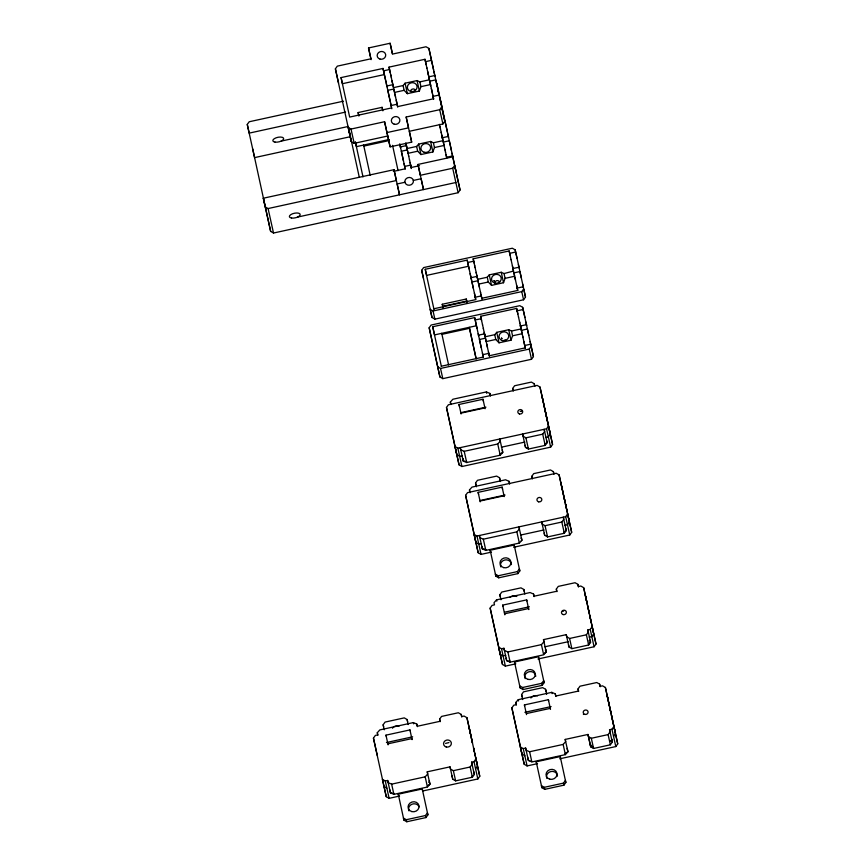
<?xml version="1.0" encoding="UTF-8"?>
<svg xmlns="http://www.w3.org/2000/svg" width="865" height="865" viewBox="0 0 865 865"><rect width="100%" height="100%" fill="white"/><g stroke="black" fill="none" stroke-linecap="round" stroke-linejoin="round"><path stroke-width="1.3" d="M410.713 91.625C410.151 88.814 414.843 87.787 415.503 90.576M583.497 714.263L583.421 714.479M487.255 277.232L488.293 282.012L491.536 285.364L503.527 282.736L505.074 278.346L504.036 273.567L501.246 272.27L489.255 274.886L487.255 277.232L477.664 279.33L479.361 287.148M494.737 334.69L495.775 339.469L499.019 342.821L511.01 340.204L512.556 335.804L511.518 331.025L508.728 329.727L496.737 332.344L494.737 334.69L485.146 336.788L483.319 328.376M403.09 85.549L404.128 90.328L407.372 93.669L419.363 91.052L420.909 86.662L419.871 81.883L417.081 80.575L405.09 83.191L403.09 85.549L393.499 87.635L391.986 80.672M416.627 146.434L417.676 151.213L420.92 154.565L432.9 151.948L434.457 147.547L433.408 142.768L430.619 141.471L418.638 144.087L416.627 146.434L407.037 148.531L406.172 144.52M428.899 782.436A15.7 6.682 -12.3 0 0 429.213 782.23L429.451 781.809M345.513 112.093L249.163 133.134L247.271 124.452L249.196 121.76L343.437 101.183M390.104 43.25L392.461 54.095L426.023 46.764L428.899 48.418L444.815 121.273L442.891 123.965L409.329 131.296L411.686 142.152L390.104 146.855L387.747 136.01L354.185 143.341L351.309 141.698L335.393 68.832L337.318 66.14L370.89 58.809L368.522 47.964L390.104 43.25L392.407 53.641M351.309 141.698L348.141 127.415L351.017 129.058L384.579 121.727L386.936 132.583L408.518 127.869L406.161 117.024L439.723 109.693L441.647 107.001L444.815 121.273M455.898 171.14L452.73 156.857L417.968 164.447L420.336 175.303L452.698 168.232L454.622 165.539L460.05 190.019L458.126 192.711L273.513 233.031L270.648 231.388L263.328 198.226L393.997 169.691L399.522 194.82L397.165 183.964L404.95 182.266M431.992 317.498L421.688 270.291L423.612 267.588L512.318 248.223L515.183 249.866L517 258.029L525.498 297.084L523.574 299.777L434.868 319.142L431.992 317.498L430.186 309.335L433.051 310.989L521.757 291.613L523.693 288.921L525.498 297.084M522.665 307.324L533.435 356.585L531.51 359.278L442.804 378.643L439.928 376.999L429.17 327.749L431.094 325.056L519.8 305.68L522.665 307.324L524.936 317.531M462.267 455.747L459.661 456.32L456.796 454.666L446.481 407.458L448.405 404.766L537.122 385.39L539.987 387.033L544.053 405.393M437.668 366.803L440.534 368.447L529.25 349.071L531.175 346.378L533.435 356.585M513.14 390.623L512.675 388.461L514.599 385.758L531.38 382.092L534.246 383.746L534.797 386.233M481.394 543.62L478.788 544.182L475.923 542.539L465.608 495.331L467.532 492.628L556.238 473.263L559.114 474.907L571.679 532.321L569.754 535.013L513.659 547.264M476.366 486.757L475.545 482.994L477.469 480.302L496.651 476.107L499.527 477.761L499.981 479.794M542.712 434.165L544.636 431.473L544.161 429.31L547.123 442.696L545.199 445.389L528.418 449.054L525.542 447.41L522.59 434.014L523.055 436.187L525.931 437.831L542.712 434.165L545.199 445.389M542.442 398.138L552.562 444.448L550.637 447.14L461.921 466.516L459.055 464.873L454.979 446.513L457.855 448.157L546.561 428.781L548.486 426.088L539.987 387.033M550.291 434.252L548.367 436.944L545.761 437.517M532.267 478.496L531.791 476.323L533.716 473.631L550.508 469.965L553.373 471.62L553.924 474.107M399.565 796.049L389.131 798.33L386.255 796.687L373.442 738.115L375.367 735.423L377.767 734.904L377.291 732.731L379.832 729.909L413.362 722.589L416.844 724.091L417.417 726.643M384.244 729.79L383.152 724.773L385.076 722.08L404.258 717.885L407.123 719.529L407.577 721.572M505.722 655.356L503.106 655.929L500.24 654.275L490.152 608.084L492.077 605.392L494.477 604.862L494.002 602.7L496.542 599.867L530.083 592.547L533.564 594.06L534.127 596.612M500.965 599.759L499.873 594.731L501.797 592.038L520.979 587.854L523.844 589.498L524.298 591.541M517.432 571.581L519.357 568.889L519.811 570.922L517.886 573.614L498.705 577.809L495.84 576.155L495.386 574.122L498.251 575.766L517.432 571.581L517.886 573.614M561.839 522.038L563.764 519.346L563.288 517.173L566.251 530.569L564.326 533.262L547.545 536.927L544.669 535.284L541.706 521.887L542.182 524.06L545.058 525.704L561.839 522.038L564.326 533.262L564.077 532.116L566.251 530.569L565.775 528.396M491.482 552.108L481.048 554.389L478.183 552.746L474.107 534.375L476.983 536.03L565.688 516.654L567.613 513.961L571.679 532.321M569.419 522.125L567.494 524.817L564.888 525.379M416.844 724.091L417.319 726.265L440.101 721.291L439.625 719.118L441.55 716.425L458.331 712.76L461.207 714.414L461.769 716.955M533.564 594.06L534.04 596.223L556.811 591.249L556.336 589.087L558.271 586.394L575.052 582.729L577.917 584.372L578.48 586.924M425.504 815.522L427.429 812.83L427.883 814.873L425.958 817.566L406.777 821.75L403.912 820.107L403.458 818.063L406.323 819.706L425.504 815.522L425.958 817.566M524.828 755.729L521.963 754.085L511.875 707.884L513.799 705.191L516.2 704.672L515.724 702.499L518.265 699.677L551.805 692.346L555.287 693.86L555.849 696.412M522.687 699.558L521.595 694.541L523.52 691.838L542.701 687.653L545.566 689.297L546.02 691.34M386.255 796.687L382.417 779.343L385.282 780.987L387.682 780.468L388.147 782.641L391.64 784.144L425.169 776.824L427.71 774.002L427.234 771.829L450.016 766.855L450.481 769.028L453.357 770.672L470.138 767.006L472.063 764.314L471.587 762.141L473.988 761.622L475.912 758.929L479.761 776.262L477.837 778.965L422.693 790.999L422.239 788.966L398.268 794.2L403.912 820.107M475.577 768.758L477.502 766.066M473.598 771.191L474.323 774.51L472.398 777.202L455.617 780.868L452.752 779.224L450.016 766.855M541.75 683.318L543.674 680.625L544.128 682.658L542.204 685.35L523.022 689.546L520.157 687.902L519.703 685.859L522.568 687.502L541.75 683.318L542.204 685.35M515.81 663.844L505.365 666.126L502.5 664.482L498.651 647.139L501.527 648.782L503.927 648.263L504.392 650.426L507.885 651.94L541.414 644.62L543.955 641.787L543.48 639.624L566.261 634.651L566.726 636.813L569.602 638.467L586.384 634.802L588.308 632.11L587.832 629.936L590.233 629.406L592.157 626.714L596.007 644.057L594.082 646.75L537.987 659M593.736 633.861L591.811 636.554L589.206 637.127M566.261 634.651L568.986 647.02L571.862 648.663L588.643 644.998L590.568 642.306L590.092 640.132L589.011 640.911M555.287 693.86L555.763 696.033L578.534 691.059L578.058 688.886L579.993 686.194L596.774 682.528L599.64 684.172L600.202 686.724M563.472 783.117L565.396 780.425L565.851 782.468L563.926 785.16L544.745 789.345L541.879 787.701L541.425 785.658L544.29 787.312L563.472 783.117L563.926 785.16M537.533 763.654L527.088 765.925L524.222 764.282L520.373 746.938L523.249 748.593L525.65 748.063L526.115 750.236L529.607 751.75L563.137 744.419L565.678 741.597L565.202 739.424L587.984 734.45L588.449 736.623L591.325 738.267L608.106 734.601L610.03 731.909L609.555 729.736L611.955 729.217L613.88 726.524L617.729 743.868L615.804 746.56L559.709 758.81M613.534 736.353L615.458 733.661M588.449 736.623L590.709 746.819L593.585 748.463L610.366 744.808L612.29 742.105L611.587 738.915M450.806 404.236L450.33 402.074L452.882 399.241L486.411 391.921L489.893 393.434L490.444 395.921M469.933 492.109L469.457 489.936L471.998 487.114L505.528 479.794L509.02 481.297L509.636 484.108M497.743 443.994L500.284 441.161L499.808 438.988L502.77 452.384L500.23 455.206L466.7 462.537L463.207 461.023L460.256 447.627L460.721 449.8L464.213 451.314L497.743 443.994L500.23 455.206L499.981 454.06M516.87 531.856L519.411 529.034L518.935 526.861L521.898 540.257L519.357 543.079L485.827 550.399L482.335 548.897L479.372 535.5L479.848 537.673L483.34 539.187L516.87 531.856L519.292 542.798M544.95 444.242L547.123 442.696L546.648 440.523M588.395 643.852L590.568 642.306L587.832 629.936M610.733 740.71L611.815 739.943M610.831 741.143L611.912 740.375M521.314 540.647L521.898 540.257L521.368 537.814M445.583 743.403L448.935 742.592M501.17 453.401L502.77 452.384L502.241 449.941M544.615 653.01L546.215 651.994L545.685 649.55M565.959 753.026L567.937 751.793L567.375 749.22M427.591 785.658L429.97 784.198L429.224 780.792M391.618 107.92L349.665 117.078L341.07 77.591L383.022 68.432L391.834 108.774M391.358 77.796L389.023 67.124L424.985 59.274L426.207 64.843M383.022 68.432L383.541 70.822L389.542 69.514M424.985 59.274L425.504 61.653L431.494 60.345L433.625 70.065M384.384 74.552L342.421 83.71L341.07 77.591M392.267 81.991L393.013 85.419L392.84 84.694L386.85 86.003L387.023 86.792L386.277 83.31M431.516 89.225L428.802 76.844L434.803 75.536L434.976 76.315L433.938 71.514M419.871 81.883L429.462 79.785L428.229 74.141M404.128 90.328L394.537 92.414L392.84 84.694M420.909 86.662L430.5 84.565M358.661 115.045L358.121 112.558L382.103 107.325L382.871 110.828M396.516 101.519L397.273 105.011L397.1 104.222L391.099 105.53L391.272 106.319L390.526 102.827M397.1 104.222L397.619 106.611L433.581 98.761L433.062 96.372L439.052 95.064L439.225 95.842L438.187 91.041M281.179 141.114L348.227 126.474L350.487 136.67L254.591 157.614L247.271 124.452M389.196 139.492L356.423 146.65L355.331 141.752M363.841 146.099L388.785 140.649M405.815 142.887L406.561 146.369L406.388 145.59L400.398 146.899L400.571 147.677L399.825 144.196M434.457 147.547L444.048 145.461L442.35 137.73L448.34 136.421L448.524 137.211L447.767 133.729M433.408 142.768L442.999 140.681L441.777 135.037M417.676 151.213L408.085 153.31L406.388 145.59M410.064 162.415L410.81 165.896L410.637 165.118L404.647 166.426L404.82 167.204L404.074 163.723M393.359 171.389L405.166 168.816M410.637 165.118L411.156 167.507L419.547 165.669M263.328 198.226L265.22 206.897L268.085 208.552L396.354 180.536L393.997 169.691M413.34 180.439A4.293 3.882 -12.5 0 0 406.334 178.525A4.293 3.882 -12.5 0 0 407.761 185.099A4.293 3.882 -12.5 0 0 413.34 180.439L421.136 178.731L423.493 189.576L417.968 164.447M297.701 217.05L455.866 182.515M434.035 309.627L425.234 269.285L467.187 260.116L475.707 299.149M474.744 265.944L473.187 258.808L509.15 250.958L511.074 259.77M467.187 260.116L467.706 262.506L473.706 261.198L473.187 258.808M509.15 250.958L509.669 253.348L515.659 252.039L515.183 249.866M468.549 266.247L426.596 275.405L425.234 269.285M473.371 288.467L471.014 277.697L477.004 276.389L477.188 277.168L476.702 274.908M505.074 278.346L514.664 276.259L512.967 268.528L518.968 267.22L519.141 268.009L518.394 264.528M504.036 273.567L513.54 271.059M471.955 282.033L477.956 280.725L478.994 285.472M478.702 284.109L488.293 282.012M442.285 304.253L466.267 299.02L466.711 301.052L442.739 306.286L442.285 304.253L443.096 307.972M433.83 308.773L475.782 299.614L475.263 297.225L481.264 295.917L481.437 296.695L480.951 294.435M480.399 291.894L481.783 298.295L517.746 290.445L517.227 288.056L523.217 286.748L523.39 287.537L522.644 284.055M441.399 366.49L432.716 326.743L474.669 317.585L483.362 357.332M482.594 325.089L480.67 316.266L516.632 308.416L517.854 313.995M480.67 316.266L481.2 318.698L475.188 319.964L474.669 317.585M516.632 308.416L517.151 310.805L523.141 309.497M476.485 325.737L434.522 334.906L432.716 326.743M476.107 358.607L469.511 328.332L441.95 334.355L441.723 333.328L448.589 364.922M484.184 332.365L484.67 334.625L484.497 333.847L478.496 335.155L478.669 335.934L478.194 333.674M522.99 337.566L520.46 325.986L526.45 324.678L526.623 325.467L525.877 321.985M511.518 331.025L521.108 328.938L519.595 321.964M521.4 330.333L527.39 329.024L528.807 335.447M495.775 339.469L486.184 341.567L484.497 333.847M512.556 335.804L522.146 333.717L521.108 328.938M441.312 366.23L483.265 357.072M461.099 413.967L459.023 404.485L482.994 399.252L483.449 401.295M461.023 412.605L485.935 407.166M460.915 413.167L484.887 407.934M501.408 447.194L524.893 442.069M480.216 501.841L478.15 492.358L502.122 487.125L502.576 489.168M480.151 500.478L505.052 495.039M480.043 501.04L504.014 495.807M520.535 535.067L544.009 529.942M495.84 576.155L490.185 550.248L514.167 545.015L514.61 547.058M526.666 599.877L528.785 609.576L528.558 608.56L504.587 613.793L504.814 614.82L502.695 605.122L526.666 599.877L526.893 600.905M504.468 612.215L529.38 606.776M544.853 646.804L568.337 641.679M520.157 687.902L514.502 661.995L538.484 656.751L538.938 658.795M388.093 744.851L385.974 735.153L409.956 729.919L410.183 730.936M526.536 714.62L524.417 704.921L548.388 699.688L548.615 700.704M386.439 742.538L412.659 736.818M524.871 712.306L551.102 706.586M387.866 743.835L411.848 738.602L412.064 739.618L409.956 729.919M526.309 713.603L550.281 708.37M541.879 787.701L536.224 761.795L560.206 756.561L560.661 758.605M484.66 549.189L482.335 548.897L481.805 546.453M465.1 461.283L463.207 461.023L462.678 458.58M392.299 793.097L390.418 792.837L387.682 780.468M508.133 660.849L506.652 660.633L503.927 648.263M529.856 760.649L528.374 760.432L525.65 748.063M528.169 447.908L525.542 447.41L525.077 445.237M591.649 745.338L590.341 745.089L587.984 734.45M596.007 644.057L583.659 587.659L580.783 586.016L578.393 586.546L577.917 584.372M617.729 743.868L605.381 687.47L602.516 685.826L600.115 686.345L599.64 684.172M470.787 735.045L466.938 717.701L464.072 716.058L461.672 716.577L461.207 714.414M383.995 786.48L386.86 788.134M530.126 341.513L530.872 344.994L530.699 344.205L524.709 345.513L524.882 346.303L523.844 341.491M452.017 153.256L452.773 156.738L452.59 155.949L446.6 157.257L446.772 158.046L446.026 154.565M482.443 353.201L482.908 355.396L482.746 354.682L488.747 353.374L488.92 354.153L488.433 351.893M481.373 296.36L482.01 299.322M471.014 277.697L471.187 278.476L470.149 273.675M475.263 297.225L475.436 298.003L474.409 293.203M411.156 167.507L411.383 168.524M549.826 432.078L549.999 432.857L549.513 430.597M512.967 268.528L513.15 269.318L512.783 267.631M517.227 288.056L517.4 288.845L516.643 285.364M568.954 519.952L569.127 520.73L568.64 518.47M587.119 603.402L585.54 596.19L586.578 601.002M593.271 631.688L593.444 632.466L592.957 630.207M610.171 709.268L610.917 712.749L607.262 696.001L608.3 700.801M520.46 325.986L520.633 326.775L520.265 325.089M428.802 76.844L428.986 77.623L428.618 75.936M442.35 137.73L442.523 138.519L442.166 136.832M433.062 96.372L433.235 97.15L432.749 94.891M521.757 291.613L523.574 299.777M548.486 426.088L552.562 444.448M509.669 253.348L510.069 255.197M529.25 349.071L531.51 359.278M546.561 428.781L550.637 447.14M565.688 516.654L569.754 535.013M590.233 629.406L594.082 646.75M611.955 729.217L615.804 746.56M517.151 310.805L517.324 311.584M609.555 729.736L612.29 742.105M586.384 634.802L588.643 644.998M608.106 734.601L610.366 744.808M525.931 437.831L528.418 449.054M545.058 525.704L547.545 536.927L547.296 535.781M569.602 638.467L571.862 648.663M591.325 738.267L593.585 748.463L593.336 747.317L590.709 746.819L589.984 743.5M512.675 388.461L513.226 390.948M531.791 476.323L532.343 478.821M556.336 589.087L556.909 591.638M578.058 688.886L578.631 691.438M442.101 107.574L436.674 83.094L438.566 91.766M445.043 121.241L447.486 132.399M473.706 261.198L474.107 263.047M439.723 109.693L442.891 123.965M452.698 168.232L458.126 192.711M425.504 61.653L426.91 68.086M481.189 318.655L481.589 320.504M467.706 262.506L469.122 268.939M543.48 639.624L546.215 651.994L543.674 654.816L510.145 662.147L506.652 660.633L506.122 658.189M565.202 739.424L567.937 751.793L565.396 754.626L531.867 761.946L528.374 760.432L527.628 757.026M486.411 391.921L486.714 393.315M541.414 644.62L543.577 654.383M551.805 692.346L552.086 693.622M563.137 744.419L565.396 754.626L565.148 753.469M469.511 328.332L469.295 327.316L476.161 358.899M406.161 117.024L411.686 142.152M389.023 67.124L390.245 72.703M498.251 575.766L498.705 577.809M522.568 687.502L523.022 689.546M544.29 787.312L544.745 789.345M459.023 404.485L459.477 406.528M478.15 492.358L478.605 494.402M502.695 605.122L502.922 606.138M475.545 482.994L475.999 485.038M490.185 550.248L490.639 552.292M524.417 704.921L524.644 705.937M499.873 594.731L500.316 596.774M514.502 661.995L514.956 664.028M383.541 70.822L385.985 81.98M521.595 694.541L522.038 696.574M536.224 761.795L536.678 763.838M433.051 310.989L434.868 319.142M464.213 451.314L466.7 462.537L466.451 461.38M483.34 539.187L485.827 550.399L485.579 549.253M496.542 599.867L496.834 601.143M507.885 651.94L510.145 662.147L509.896 660.99M518.265 699.677L518.557 700.953M529.607 751.75L531.802 761.654M421.688 270.291L423.493 278.443M450.33 402.074L450.892 404.561M469.457 489.936L470.084 492.747M515.724 702.499L516.297 705.051M440.534 368.447L442.804 378.643M457.855 448.157L461.921 466.516M476.983 536.03L481.048 554.389M368.522 47.964L371.117 59.642M384.579 121.727L387.747 136.01M501.527 648.782L505.365 666.126M386.936 132.583L390.104 146.855M523.249 748.593L527.088 765.925M429.17 327.749L439.928 376.999M446.481 407.458L459.055 464.873M465.608 495.331L478.183 552.746M490.152 608.084L502.5 664.482M511.875 707.884L524.222 764.282M358.121 112.558L358.899 116.061M351.017 129.058L354.185 143.341M335.393 68.832L338.561 83.116M473.988 761.622L477.837 778.965M471.587 762.141L474.323 774.51M470.138 767.006L472.398 777.202L472.149 776.056M453.357 770.672L455.617 780.868M439.625 719.118L440.188 721.67M427.234 771.829L429.97 784.198L427.429 787.031L393.899 794.351L390.418 792.837L389.672 789.431M413.362 722.589L413.643 723.854M425.169 776.824L427.364 786.739M406.323 819.706L406.777 821.75M385.974 735.153L386.201 736.18M383.152 724.773L383.606 726.805M398.268 794.2L398.711 796.232M268.085 208.552L273.513 233.031M391.64 784.144L393.899 794.351L393.651 793.194M377.291 732.731L377.854 735.282M385.282 780.987L389.131 798.33M373.442 738.115L377.281 755.459M515.832 252.818L517.075 258.462M521.325 277.989L519.908 271.567L513.918 272.875L517.746 290.402M544.161 406.128L545.75 413.329L545.264 411.07M547.934 423.32L546.345 416.108L546.831 418.368M548.41 425.656L549.653 431.3M562.801 491.666L561.569 486.011M563.288 494.002L564.877 501.203L564.391 498.943M567.051 511.193L565.472 503.981L565.948 506.241M567.537 513.529L568.781 519.173M587.605 605.738L589.195 612.939L588.708 610.679M591.379 622.93L589.789 615.718L590.276 617.978M591.855 625.265L593.098 630.909M514.956 277.622L515.508 280.109M517.346 311.692L518.557 317.228M437.16 86.305L435.744 79.872L429.754 81.18L430.792 85.927M474.561 265.058L475.112 267.631M439.452 124.355L440.09 127.296M439.896 126.398L440.458 128.972M445.064 150.11L443.291 142.076L449.292 140.768L451.422 150.488M486.844 344.616L485.438 338.183L479.448 339.491L481.221 347.611M475.361 320.742L476.972 328.084M408.745 156.36L407.329 149.926L401.338 151.234L403.468 160.955M390.58 74.26L390.948 75.936M394.829 93.788L395.197 95.464M470.409 733.434L468.819 726.232L469.576 729.714M470.895 735.769L472.474 742.981L471.447 738.18M475.134 755.134L473.544 747.922L474.29 751.415M475.609 757.47L477.199 764.682L476.161 759.87M614.42 728.795L615.166 732.277L611.512 715.528L611.998 717.788M541.793 395.197L542.571 398.841M560.92 483.07L562.25 489.266M585.237 594.806L585.713 596.98M606.96 694.606L607.435 696.779M559.114 474.907L568.089 515.929M583.659 587.659L592.406 627.666M605.381 687.47L614.128 727.465M510.999 259.403L512.761 267.458M512.394 265.836L513.421 270.518M534.246 383.746L534.721 385.909M553.373 471.62L553.849 473.782M518.481 316.86L519.843 323.088M522.655 336.02L525.325 348.303M501.246 272.27L503.527 282.736M508.728 329.727L511.01 340.204M489.255 274.886L491.536 285.364M544.204 533.11L544.669 535.284M568.521 644.847L568.986 647.02M496.737 332.344L499.019 342.821M439.842 97.377L460.05 190.019M428.899 48.418L431.494 60.345M475.036 267.263L476.399 273.481M479.21 286.412L480.648 293.008M476.15 272.367L477.664 279.33M477.004 276.389L477.956 280.725M440.382 128.604L441.323 132.94M444.88 149.31L445.551 152.359M426.834 67.719L427.786 72.044M431.343 88.414L432.003 91.463M441.172 132.269L442.134 136.67M445.421 151.797L446.718 157.7M427.634 71.384L428.197 73.947M431.527 89.3L432.446 93.474M427.948 72.822L428.597 75.774M432.197 92.35L433.679 99.151M482.519 324.721L483.47 329.046M486.692 343.87L487.449 347.362M487.027 345.416L489.363 356.153M489.893 393.434L490.368 395.597M509.02 481.297L509.496 483.47M567.191 748.387L567.332 749.036M466.267 299.02L467.068 302.739M430.619 141.471L432.9 151.948M417.081 80.575L419.363 91.052M482.994 399.252L485.07 408.734M502.122 487.125L504.198 496.607M548.388 699.688L550.508 709.387M499.527 477.761L500.348 481.524M514.167 545.015L519.811 570.922M523.844 589.498L524.839 594.05M538.484 656.751L544.128 682.658M545.566 689.297L546.658 694.325M560.206 756.561L565.851 782.468M418.638 144.087L420.92 154.565M405.09 83.191L407.372 93.669M408.583 155.613L409.588 160.209M395.554 97.075L393.791 89.041L387.79 90.349L390.245 101.508M409.459 159.647L411.372 168.448M391.315 77.623L392.234 81.797M395.381 96.264L396.484 101.324M396.235 100.199L397.716 107.011M399.814 144.066L405.253 169.075M392.559 145.342L398.062 170.643M382.103 107.325L382.633 109.801M363.614 145.071L370.198 175.346M355.472 142.433L363.008 176.925M348.227 126.474L359.278 177.238M466.938 717.701L479.761 776.262M470.171 732.471L471.122 736.731M474.896 754.172L475.847 758.432M452.752 779.224L452.027 775.905M407.123 719.529L408.226 724.556M422.239 788.966L427.883 814.873M252.699 148.931L270.648 231.388M524.817 345.957L525.228 347.86L489.266 355.764L488.855 353.817M408.896 810.851A5.525 4.995 -12.5 0 1 411.978 804.223A5.525 4.995 -12.5 0 1 419.125 806.764M392.461 728.211A5.525 4.995 -12.5 0 1 393.186 727.389M394.051 726.719A5.525 4.995 -12.5 0 1 399.089 726.103M546.864 778.457A5.525 4.995 -12.5 0 1 550.908 771.526A5.525 4.995 -12.5 0 1 557.471 776.132M530.905 697.979A5.525 4.995 -12.5 0 1 537.533 695.871M500.824 566.91A5.525 4.995 -12.5 0 1 504.868 559.979A5.525 4.995 -12.5 0 1 511.431 564.596M521.422 538.084A16.294 6.942 -12.3 0 1 521.141 538.279M482.205 546.788A16.294 6.942 -12.3 0 1 481.859 546.723M562.726 611.339A4.909 4.444 -12.5 0 1 563.645 611.047M525.142 678.647A5.525 4.995 -12.5 0 1 529.185 671.716A5.525 4.995 -12.5 0 1 535.749 676.333M509.907 597.347A5.525 4.995 -12.5 0 1 516.805 596.504M545.75 649.82A16.294 6.942 -12.3 0 1 545.318 650.112M506.522 658.524A16.294 6.942 -12.3 0 1 506.176 658.46M503.884 340.464A2.454 2.217 -12.5 0 1 505.647 340.075M494.867 282.477A2.454 2.217 -12.5 0 1 499.667 282.271M520.2 411.437A4.909 4.444 -12.5 0 1 522.103 411.362M463.251 458.937A16.294 6.942 -12.3 0 1 462.732 458.85M494.066 280.66L494.402 281.201L494.066 280.66M501.549 338.118L501.884 338.658L501.549 338.118M446.189 746.971A3.925 3.557 -12.5 0 0 451.292 742.711A3.925 3.557 -12.5 0 0 444.88 740.959A3.925 3.557 -12.5 0 0 446.189 746.971M411.783 811.586A5.525 4.995 -12.5 0 0 418.952 805.585A5.525 4.995 -12.5 0 0 409.934 803.131A5.525 4.995 -12.5 0 0 411.783 811.586M549.751 779.181A5.525 4.995 -12.5 0 0 556.919 773.191A5.525 4.995 -12.5 0 0 547.902 770.726A5.525 4.995 -12.5 0 0 549.751 779.181M538.592 501.808A2.454 2.217 -12.5 0 0 541.782 499.148A2.454 2.217 -12.5 0 0 537.781 498.056A2.454 2.217 -12.5 0 0 538.592 501.808M503.7 567.635A5.525 4.995 -12.5 0 0 510.88 561.645A5.525 4.995 -12.5 0 0 501.862 559.179A5.525 4.995 -12.5 0 0 503.7 567.635M563.147 614.572A2.454 2.217 -12.5 0 0 566.326 611.901A2.454 2.217 -12.5 0 0 562.326 610.809A2.454 2.217 -12.5 0 0 563.147 614.572M528.028 679.382A5.525 4.995 -12.5 0 0 535.197 673.381A5.525 4.995 -12.5 0 0 526.179 670.926A5.525 4.995 -12.5 0 0 528.028 679.382M380.059 59.112A4.293 3.882 -12.5 0 0 385.639 54.452A4.293 3.882 -12.5 0 0 378.621 52.538A4.293 3.882 -12.5 0 0 380.059 59.112M394.224 124.203A4.293 3.882 -12.5 0 0 399.803 119.543A4.293 3.882 -12.5 0 0 392.796 117.629A4.293 3.882 -12.5 0 0 394.224 124.203M410.648 91.409A4.909 4.444 -12.5 0 0 417.017 86.078A4.909 4.444 -12.5 0 0 409.004 83.883A4.909 4.444 -12.5 0 0 410.648 91.409M291.559 218.045A5.525 2.346 -12.3 0 0 300.166 214.866A5.525 2.346 -12.3 0 0 292.608 213.742A5.525 2.346 -12.3 0 0 291.559 218.045M424.185 152.294A4.909 4.444 -12.5 0 0 430.565 146.963A4.909 4.444 -12.5 0 0 422.553 144.779A4.909 4.444 -12.5 0 0 424.185 152.294M275.038 142.109A5.525 2.346 -12.3 0 0 283.634 138.93A5.525 2.346 -12.3 0 0 276.086 137.805A5.525 2.346 -12.3 0 0 275.038 142.109M502.295 340.55A4.909 4.444 -12.5 0 0 508.663 335.22A4.909 4.444 -12.5 0 0 500.662 333.036A4.909 4.444 -12.5 0 0 502.295 340.55M494.812 283.093A4.909 4.444 -12.5 0 0 501.181 277.762A4.909 4.444 -12.5 0 0 493.18 275.578A4.909 4.444 -12.5 0 0 494.812 283.093M519.476 413.935A2.454 2.217 -12.5 0 0 522.655 411.275A2.454 2.217 -12.5 0 0 518.654 410.183A2.454 2.217 -12.5 0 0 519.476 413.935M584.87 714.371A2.454 2.217 -12.5 0 0 588.049 711.711A2.454 2.217 -12.5 0 0 584.048 710.619A2.454 2.217 -12.5 0 0 584.87 714.371"/></g></svg>
